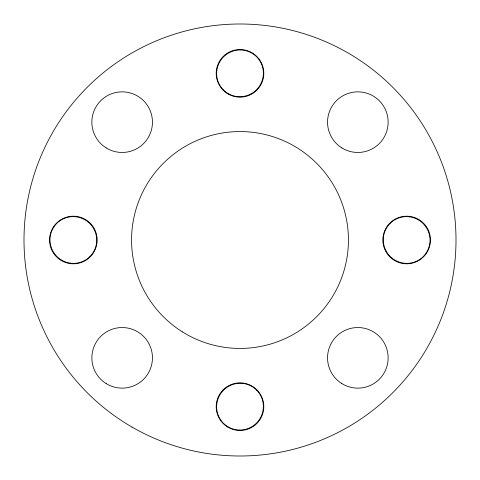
<?xml version="1.0" encoding="UTF-8"?>
<svg xmlns="http://www.w3.org/2000/svg" width="480" height="480" viewBox="0 0 480 480"><rect width="100%" height="100%" fill="white"/><g stroke="black" fill="none" stroke-linecap="round" stroke-linejoin="round"><path stroke-width="0.72" d="M182.388 331.86A108.432 108.432 0 0 0 348.36 243.966A108.432 108.432 0 0 0 189.252 144.174A108.432 108.432 0 0 0 182.388 331.86M132 427.062A216 216 0 0 0 456 240A216 216 0 0 0 132 52.938A216 216 0 0 0 132 427.062M341.874 147.912A30.3 30.3 0 0 0 388.128 123.108A30.3 30.3 0 0 0 343.524 95.454A30.3 30.3 0 0 0 341.874 147.912M106.194 147.912A30.3 30.3 0 0 0 152.442 123.108A30.3 30.3 0 0 0 107.838 95.454A30.3 30.3 0 0 0 106.194 147.912M106.194 383.592A30.3 30.3 0 0 0 152.442 358.794A30.3 30.3 0 0 0 107.838 331.14A30.3 30.3 0 0 0 106.194 383.592M341.874 383.592A30.3 30.3 0 0 0 388.128 358.794A30.3 30.3 0 0 0 343.524 331.14A30.3 30.3 0 0 0 341.874 383.592M228.096 427.272A23.808 23.808 0 0 0 263.808 406.656A23.808 23.808 0 0 0 228.096 386.034A23.808 23.808 0 0 0 228.096 427.272M61.44 260.616A23.808 23.808 0 0 0 97.152 240A23.808 23.808 0 0 0 61.44 219.384A23.808 23.808 0 0 0 61.44 260.616M228.096 93.966A23.808 23.808 0 0 0 263.808 73.344A23.808 23.808 0 0 0 228.096 52.728A23.808 23.808 0 0 0 228.096 93.966M394.752 260.616A23.808 23.808 0 0 0 430.458 240A23.808 23.808 0 0 0 394.752 219.384A23.808 23.808 0 0 0 394.752 260.616M89.946 256.596A23.538 23.298 45 0 0 89.82 223.53A23.538 23.298 45 0 0 56.748 223.404A23.538 23.298 45 0 0 56.874 256.47A23.538 23.298 45 0 0 89.946 256.596M223.404 89.946A23.538 23.298 -45 0 0 256.47 89.82A23.538 23.298 -45 0 0 256.596 56.748A23.538 23.298 -45 0 0 223.53 56.874A23.538 23.298 -45 0 0 223.404 89.946M390.054 223.404A23.538 23.298 45 0 0 390.18 256.47A23.538 23.298 45 0 0 423.252 256.596A23.538 23.298 45 0 0 423.126 223.53A23.538 23.298 45 0 0 390.054 223.404M256.596 390.054A23.538 23.298 -45 0 0 223.53 390.18A23.538 23.298 -45 0 0 223.404 423.252A23.538 23.298 -45 0 0 256.47 423.126A23.538 23.298 -45 0 0 256.596 390.054"/></g></svg>
